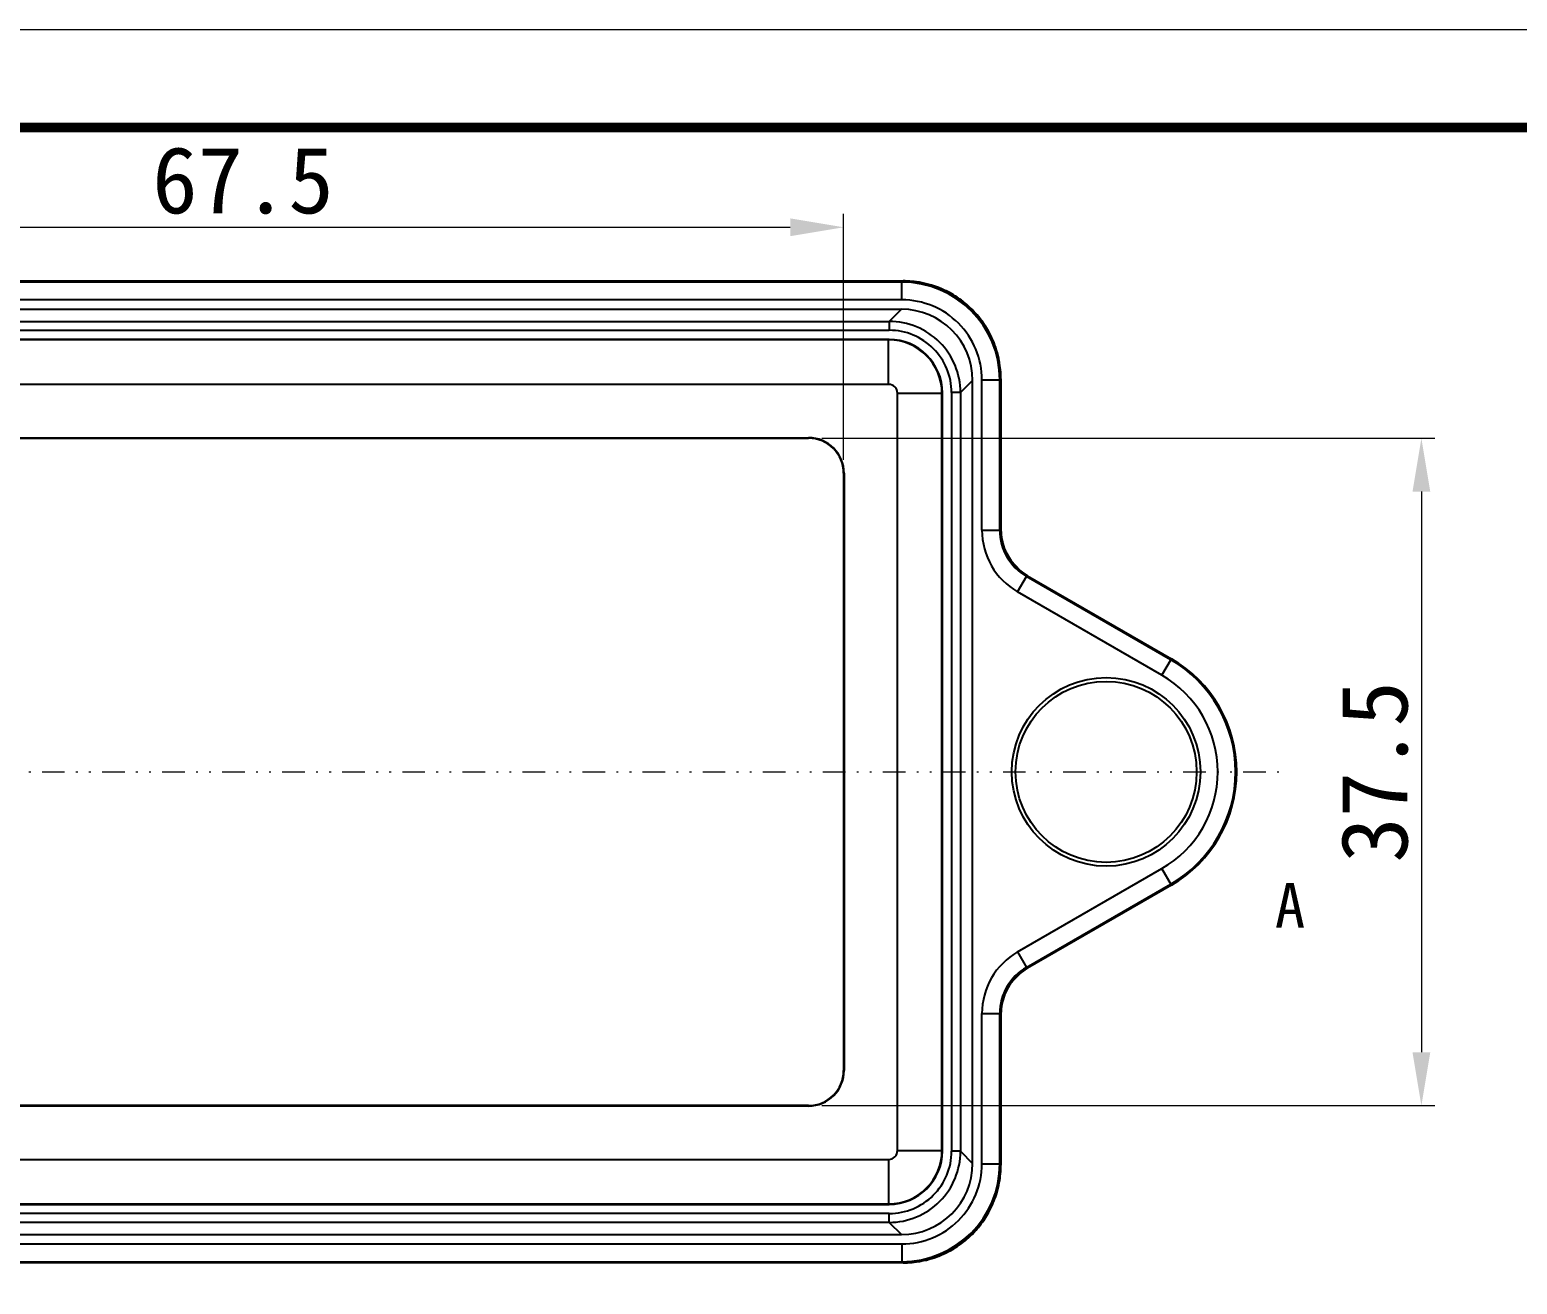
# Model space of a CAD drawing. Header units: millimetres. Extents: x 1690 to 2009, y -242 to -21.
# Drawn here: x 1760.7 to 1844.3, y -91.3 to -20.8 of the extents above; entities that cross this region are included whole.
import ezdxf
from ezdxf.enums import TextEntityAlignment as Align

# ---------------------------------------------------------------- set-up
doc = ezdxf.new("R2010")
doc.units = ezdxf.units.MM
doc.linetypes.add('DIVIDE', pattern=[31.75, 12.7, -6.35, 0, -6.35, 0, -6.35])
doc.layers.add('06___PRT_ALL_SURFS', color=7, linetype='Continuous')
for name, color, linetype, lineweight in [('dim', 3, 'Continuous', 9), ('from', 7, 'Continuous', 13), ('hatch', 56, 'Continuous', 9)]:
    doc.layers.add(name, color=color, linetype=linetype, lineweight=lineweight)
doc.styles.add('宋体', font='SimSun.ttf')
doc.styles.add('样式 1', font='simkai_0.ttf')
doc.dimstyles.new('YanXiu', dxfattribs={"dimscale": 1.5, "dimtxt": 2.5, "dimasz": 2.2, "dimexe": 0.65, "dimexo": 0.65, "dimgap": 0.5, "dimtad": 1, "dimdsep": 46, "dimtxsty": '宋体', "dimcen": 0, "dimclrd": 3, "dimclre": 3, "dimclrt": 3, "dimazin": 2, "dimtfac": 1, "dimtofl": 0, "dimtmove": 0, "dimatfit": 3, "dimfxl": 1, "dimlwd": 5, "dimlwe": 5, "dimarcsym": 0})

# ---------------------------------------------------------------- blocks, each defined once
blk = doc.blocks.new('*D12')
at = {"layer": 'Defpoints', "color": 0}
for p in [(1806.423, -31.921), (1738.918, -45.749), (1806.423, -45.749)]:
    blk.add_point(p, dxfattribs=at)
at = {"layer": 'dim', "color": 3, "lineweight": 5}
for p, q in [((1738.918, -45), (1738.918, -31.171)), ((1806.423, -45), (1806.423, -31.171)), ((1741.918, -31.921), (1803.423, -31.921))]:
    blk.add_line(p, q, dxfattribs=at)
at = {"layer": 'dim', "color": 3}
for points in [[(1741.918, -31.421), (1741.918, -32.421), (1738.918, -31.921)], [(1803.423, -31.421), (1803.423, -32.421), (1806.423, -31.921)]]:
    blk.add_solid(points, dxfattribs=at)
at = {"layer": 'dim', "color": 3, "insert": (1772.67, -29.296), "char_height": 3.75, "attachment_point": 5, "style": '宋体'}
blk.add_mtext('67.5', dxfattribs=at)
blk = doc.blocks.new('*D13')
at = {"layer": 'Defpoints', "color": 0}
for p in [(1804.449, -43.776), (1804.449, -81.281), (1838.887, -81.281)]:
    blk.add_point(p, dxfattribs=at)
at = {"layer": 'dim', "color": 3, "lineweight": 5}
for p, q in [((1805.198, -43.776), (1839.637, -43.776)), ((1838.887, -46.776), (1838.887, -78.281)), ((1805.198, -81.281), (1839.637, -81.281))]:
    blk.add_line(p, q, dxfattribs=at)
at = {"layer": 'dim', "color": 3}
for points in [[(1838.387, -46.776), (1839.387, -46.776), (1838.887, -43.776)], [(1838.387, -78.281), (1839.387, -78.281), (1838.887, -81.281)]]:
    blk.add_solid(points, dxfattribs=at)
at = {"layer": 'dim', "color": 3, "insert": (1836.262, -62.528), "char_height": 3.75, "attachment_point": 5, "rotation": 90, "style": '宋体'}
blk.add_mtext('37.5', dxfattribs=at)

msp = doc.modelspace()

# ---------------------------------------------------------------- linework, layer by layer
at = {"color": 7, "linetype": 'Continuous'}
for p, q in [((1735.578, -34.937), (1809.763, -34.937)), ((1735.578, -34.937), (1809.763, -34.937)), ((1809.698, -35.003), (1735.643, -35.003)), ((1809.698, -35.003), (1809.763, -34.937)), ((1809.698, -36.002), (1809.698, -35.003)), ((1809.763, -34.937), (1809.763, -34.937)), ((1809.698, -36.002), (1735.643, -36.002)), ((1735.669, -36.528), (1809.671, -36.528)), ((1808.988, -37.212), (1809.671, -36.528)), ((1736.352, -37.212), (1808.988, -37.212)), ((1808.988, -37.212), (1808.988, -37.711)), ((1736.352, -37.711), (1808.988, -37.711)), ((1808.974, -38.225), (1736.366, -38.225)), ((1808.949, -38.25), (1808.974, -38.225)), ((1812.987, -41.21), (1813.67, -40.527)), ((1813.67, -84.529), (1813.67, -40.527)), ((1814.196, -48.946), (1814.196, -40.501)), ((1814.196, -40.501), (1815.196, -40.501)), ((1815.196, -40.501), (1815.261, -40.436)), ((1815.196, -48.946), (1815.196, -40.501)), ((1815.261, -40.436), (1815.261, -48.909)), ((1815.261, -40.436), (1815.261, -48.909)), ((1815.261, -40.436), (1815.261, -40.436)), ((1811.948, -41.249), (1811.973, -41.224)), ((1811.973, -83.832), (1811.973, -41.224)), ((1812.487, -41.21), (1812.487, -83.846)), ((1812.987, -41.21), (1812.487, -41.21)), ((1812.987, -41.21), (1812.987, -83.846)), ((1740.891, -43.749), (1804.449, -43.749)), ((1740.891, -43.776), (1804.449, -43.776)), ((1804.449, -43.776), (1804.449, -43.749)), ((1806.423, -45.749), (1806.423, -79.307)), ((1806.423, -45.749), (1806.449, -45.749)), ((1806.449, -45.749), (1806.449, -79.307)), ((1814.196, -48.946), (1815.196, -48.946)), ((1815.261, -48.909), (1815.196, -48.946)), ((1815.306, -49.425), (1815.261, -48.909)), ((1815.261, -48.909), (1815.261, -48.909)), ((1816.195, -52.409), (1816.695, -51.543)), ((1816.76, -51.506), (1816.695, -51.543)), ((1824.808, -56.227), (1816.695, -51.543)), ((1816.76, -51.505), (1824.841, -56.17)), ((1816.76, -51.505), (1816.76, -51.506)), ((1816.76, -51.506), (1824.84, -56.171)), ((1824.308, -57.093), (1816.195, -52.409)), ((1824.308, -57.093), (1824.841, -56.17)), ((1816.195, -72.647), (1824.308, -67.963)), ((1824.841, -68.886), (1824.308, -67.963)), ((1816.695, -73.513), (1824.808, -68.829)), ((1824.84, -68.885), (1816.76, -73.55)), ((1824.841, -68.886), (1816.76, -73.551)), ((1816.195, -72.647), (1816.695, -73.513)), ((1816.335, -73.849), (1816.761, -73.551)), ((1816.695, -73.513), (1816.76, -73.55)), ((1816.76, -73.551), (1816.76, -73.55)), ((1814.196, -84.555), (1814.196, -76.11)), ((1814.196, -76.11), (1815.196, -76.11)), ((1815.196, -84.555), (1815.196, -76.11)), ((1815.196, -76.11), (1815.261, -76.148)), ((1815.261, -76.148), (1815.261, -84.621)), ((1815.261, -76.148), (1815.261, -84.621)), ((1815.261, -76.148), (1815.261, -76.148)), ((1806.423, -79.307), (1806.449, -79.307)), ((1804.449, -81.281), (1740.891, -81.281)), ((1804.449, -81.307), (1740.891, -81.307)), ((1804.449, -81.281), (1804.449, -81.307)), ((1811.948, -83.807), (1811.973, -83.832)), ((1812.987, -83.846), (1812.487, -83.846)), ((1812.987, -83.846), (1813.67, -84.529)), ((1814.196, -84.555), (1815.196, -84.555)), ((1815.196, -84.555), (1815.261, -84.621)), ((1815.261, -84.621), (1815.261, -84.621)), ((1736.366, -86.831), (1808.974, -86.831)), ((1808.949, -86.806), (1808.974, -86.831)), ((1808.988, -87.345), (1736.352, -87.345)), ((1808.988, -87.844), (1808.988, -87.345)), ((1735.669, -88.528), (1809.671, -88.528)), ((1808.988, -87.844), (1736.352, -87.844)), ((1808.988, -87.844), (1809.671, -88.528)), ((1735.643, -89.054), (1809.698, -89.054)), ((1809.698, -89.054), (1809.698, -90.054)), ((1809.763, -90.119), (1735.578, -90.119)), ((1809.763, -90.119), (1735.578, -90.119)), ((1735.643, -90.054), (1809.698, -90.054)), ((1809.698, -90.054), (1809.763, -90.119)), ((1809.763, -90.119), (1809.763, -90.119))]:
    msp.add_line(p, q, dxfattribs=at)
for points in [[(1815.261, -40.436), (1815.183, -39.509), (1814.879, -38.421), (1814.359, -37.417), (1813.644, -36.54), (1812.764, -35.828), (1811.758, -35.312), (1810.67, -35.012), (1809.763, -34.937)], [(1816.761, -51.505), (1816.323, -51.198), (1815.849, -50.691), (1815.503, -50.089), (1815.306, -49.425)], [(1815.261, -76.148), (1815.309, -75.617), (1815.509, -74.953), (1815.858, -74.353), (1816.335, -73.849)], [(1809.763, -90.119), (1810.689, -90.041), (1811.777, -89.737), (1812.781, -89.217), (1813.658, -88.502), (1814.37, -87.622), (1814.886, -86.616), (1815.186, -85.528), (1815.261, -84.621)]]:
    msp.add_lwpolyline(points, dxfattribs=at)
for radius in [5.3, 5.086]:
    msp.add_circle((1821.17, -62.528), radius, dxfattribs=at)
for centre, radius, start, end in [((1809.697, -40.501), 5.498, 0.00216, 89.99784), ((1809.76, -40.451), 5.514, 79.61191, 89.97642), ((1809.765, -40.426), 5.488, 73.14017, 79.60817), ((1809.762, -40.437), 5.499, 68.071, 73.14579), ((1809.762, -40.435), 5.498, 61.2493, 68.06905), ((1809.762, -40.437), 5.5, 56.54124, 61.25611), ((1809.764, -40.433), 5.495, 48.19538, 56.53857), ((1809.698, -40.5), 4.498, 359.99219, 90.00781), ((1809.766, -40.433), 5.494, 45.00278, 48.2024), ((1809.763, -40.435), 5.497, 33.57035, 45.00282), ((1808.988, -41.21), 3.999, 359.99904, 90.00096), ((1809.762, -40.435), 5.498, 29.18184, 33.56797), ((1808.988, -41.21), 3.498, 359.99222, 90.00778), ((1809.762, -40.436), 5.498, 17.08814, 29.18867), ((1809.772, -40.434), 5.488, 10.49393, 17.09402), ((1809.747, -40.438), 5.513, 0.02356, 10.48975), ((1804.449, -45.749), 2, 0, 90), ((1804.449, -45.749), 1.974, 0, 90), ((1818.194, -48.946), 3.998, 179.99842, 240.00167), ((1818.194, -48.947), 2.998, 179.98967, 240.01033), ((1818.246, -48.909), 2.986, 179.99494, 180.58363), ((1818.269, -48.908), 3.008, 180.59091, 190.78438), ((1818.253, -48.911), 2.992, 190.78914, 200.52614), ((1818.255, -48.911), 2.994, 200.51791, 203.50662), ((1818.26, -48.909), 2.999, 203.50837, 216.30836), ((1818.254, -48.913), 2.992, 216.30931, 218.31628), ((1818.255, -48.912), 2.993, 218.30896, 229.03295), ((1818.264, -48.902), 3.007, 229.038, 239.29124), ((1818.252, -48.921), 2.984, 239.29858, 240.0073), ((1821.17, -62.528), 7.276, 300, 60), ((1821.17, -62.528), 7.341, 300, 60), ((1821.17, -62.528), 7.341, 300, 60), ((1821.17, -62.528), 6.276, 300, 60), ((1818.194, -76.11), 3.999, 119.99913, 180.00087), ((1818.194, -76.109), 2.998, 119.98968, 180.01032), ((1818.252, -76.134), 2.984, 119.99267, 120.60184), ((1818.26, -76.148), 2.999, 143.53844, 156.33812), ((1818.255, -76.145), 2.994, 140.65961, 143.53659), ((1818.255, -76.143), 2.993, 130.81239, 140.66757), ((1818.264, -76.155), 3.007, 120.60969, 130.80817), ((1818.254, -76.145), 2.993, 156.33915, 169.05601), ((1818.269, -76.148), 3.008, 169.0616, 179.31438), ((1818.247, -76.147), 2.986, 179.32117, 180.00503), ((1804.449, -79.307), 1.974, 270, 0), ((1804.449, -79.307), 2, 270, 0), ((1808.988, -83.846), 3.498, 269.99221, 0.00779), ((1808.988, -83.846), 3.999, 269.99904, 0.00096), ((1809.698, -84.556), 4.498, 269.99219, 0.00781), ((1809.697, -84.555), 5.498, 270.00215, 359.99785), ((1809.747, -84.618), 5.514, 349.61191, 359.97642), ((1809.773, -84.623), 5.488, 343.14017, 349.60817), ((1809.763, -84.62), 5.498, 331.2493, 338.06905), ((1809.761, -84.62), 5.499, 338.071, 343.14579), ((1809.765, -84.622), 5.495, 318.19538, 326.53857), ((1809.761, -84.62), 5.5, 326.54124, 331.25611), ((1809.763, -84.621), 5.497, 303.57035, 315.00282), ((1809.765, -84.624), 5.494, 315.00278, 318.2024), ((1809.762, -84.62), 5.498, 287.08814, 299.18867), ((1809.763, -84.62), 5.498, 299.18184, 303.56797), ((1809.76, -84.605), 5.513, 270.02356, 280.48975), ((1809.765, -84.63), 5.488, 280.49393, 287.09402)]:
    msp.add_arc(centre, radius, start, end, dxfattribs=at)
for centre, major_axis in [((1809.669, -40.529), (2.83, 2.83)), ((1808.972, -41.226), (2.123, 2.123)), ((1808.972, -83.83), (2.123, -2.123)), ((1809.669, -84.527), (2.83, -2.83))]:
    msp.add_ellipse(centre, major_axis=major_axis, ratio=0.999315, start_param=-0.785056, end_param=0.785056, dxfattribs=at)
at = {"layer": '06___PRT_ALL_SURFS', "color": 7, "linetype": 'Continuous'}
for p, q in [((1808.949, -38.25), (1736.391, -38.25)), ((1808.949, -40.749), (1808.949, -38.25)), ((1808.949, -40.749), (1736.391, -40.749)), ((1809.449, -83.807), (1809.449, -41.249)), ((1809.449, -41.249), (1811.948, -41.249)), ((1811.948, -83.807), (1811.948, -41.249)), ((1736.391, -84.307), (1808.949, -84.307)), ((1808.949, -84.307), (1808.949, -86.806)), ((1809.449, -83.807), (1811.948, -83.807)), ((1736.392, -86.806), (1808.949, -86.806))]:
    msp.add_line(p, q, dxfattribs=at)
for centre, radius, start, end in [((1808.947, -41.251), 3.001, 0.03784, 89.96743), ((1808.949, -41.249), 0.5, 359.99309, 90.00691), ((1808.949, -83.807), 0.5, 269.99308, 0.00692), ((1808.947, -83.805), 3.001, 270.03784, 359.96743)]:
    msp.add_arc(centre, radius, start, end, dxfattribs=at)
at = {"layer": 'from'}
msp.add_lwpolyline([(1689.981, -242.447), (2008.908, -242.447), (2008.908, -20.821), (1689.981, -20.821)], close=True, dxfattribs=at)
at = {"layer": 'from', "const_width": 0.55}
msp.add_lwpolyline([(1695.477, -236.95), (1695.477, -26.317), (2003.411, -26.317), (2003.411, -236.95), (1695.477, -236.95)], dxfattribs=at)
at = {"layer": 'hatch', "color": 2, "linetype": 'DIVIDE', "ltscale": 0.1}
msp.add_line((1714.129, -62.528), (1831.505, -62.528), dxfattribs=at)
at = {"layer": 'hatch', "color": 2}
msp.add_lwpolyline([(1831.505, -62.528, 0, 0, 0), (1831.505, -65.028, 0.75, 0, 0), (1831.505, -67.528, 0, 0, 0)], format="xyseb", dxfattribs=at)

# ---------------------------------------------------------------- texts
at = {"layer": 'hatch', "color": 6, "style": '样式 1'}
msp.add_text('A', height=2.5, dxfattribs=at).set_placement((1831.505, -70.028), align=Align.MIDDLE)

# ---------------------------------------------------------------- dimensions: what is measured, and where the dimension line sits
at = {"layer": 'dim'}
dim = msp.add_linear_dim(base=(1806.4226, -31.92102), p1=(1738.91763, -45.74937), p2=(1806.4226, -45.74937), dimstyle='YanXiu', override={"dimasz": 2, "dimexe": 0.49975, "dimexo": 0.49975, "dimgap": 0.49975}, dxfattribs=at)
dim.commit()
dim.dimension.update_dxf_attribs({"geometry": '*D12', "text_midpoint": (1772.67012, -29.29639)})
dim = msp.add_linear_dim(base=(1838.887, -81.2805), p1=(1804.4488, -43.7756), p2=(1804.4488, -81.2805), angle=90, dimstyle='YanXiu', override={"dimasz": 2, "dimexe": 0.49975, "dimexo": 0.49975, "dimgap": 0.49975}, dxfattribs=at)
dim.commit()
dim.dimension.update_dxf_attribs({"geometry": '*D13', "text_midpoint": (1836.2624, -62.5281)})

doc.saveas('drawing.dxf')
